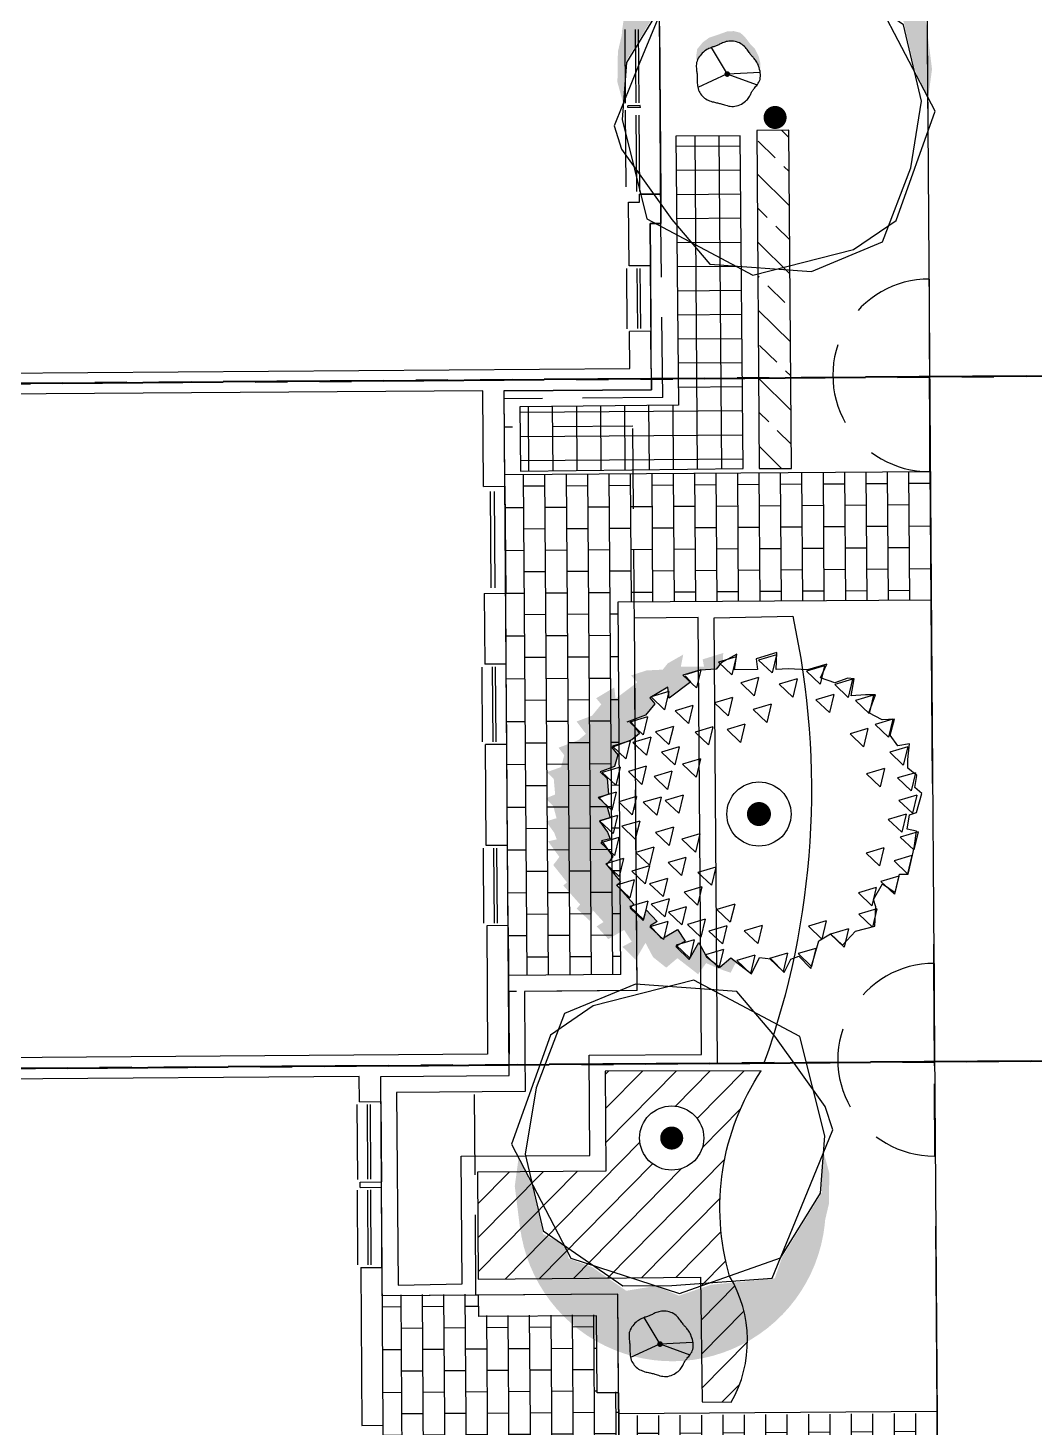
# Model space of a CAD drawing. Header units: feet. Extents: x 919634 to 928945, y 707022 to 708026.
# Drawn here: x 920758.11 to 920789.46, y 707364.93 to 707408.54 of the extents above; entities that cross this region are included whole.
import ezdxf

# ---------------------------------------------------------------- set-up
doc = ezdxf.new("R2010")
doc.units = ezdxf.units.FT
doc.header["$LTSCALE"] = 20
doc.header["$MEASUREMENT"] = 0
for name, pattern in [('HIDDEN2', [0.1875, 0.125, -0.0625]), ('Site Plan$0$HIDDEN2', [0.1875, 0.125, -0.0625]), ('Site Plan$0$PHANTOM2', [1.25, 0.625, -0.125, 0.125, -0.125, 0.125, -0.125])]:
    doc.linetypes.add(name, pattern=pattern)
for name, color, linetype in [('-u-site-utility clear zone', 252, 'HIDDEN2'), ('-u-site-xref', 7, 'Continuous'), ('LP-ANNO-LABL-SHRB', 2, 'Continuous'), ('Site Plan$0$-u-site-bldg_interior', 252, 'Continuous'), ('Site Plan$0$SP-BLDG-ROOF ABOVE', 4, 'Site Plan$0$HIDDEN2'), ('Site Plan$0$SP-LOT PAVERS', 254, 'Continuous'), ('x-Villa6-LP Block$0$L-002', 253, 'Continuous'), ('x-Villa6-LP Block$0$LK-SHRB-013M', 253, 'Continuous'), ('x-Villa6-LP Block$0$LK-SHRB-035M', 253, 'Continuous'), ('x-Villa6-LP Block$0$LK-SHRB-TRNK', 253, 'Continuous'), ('x-Villa6-LP Block$0$LK-TREE-013M', 253, 'Continuous'), ('x-Villa6-LP Block$0$LK-TREE-025M', 253, 'Continuous'), ('x-Villa6-LP Block$0$LK-TREE-050M', 253, 'Continuous'), ('x-Villa6-LP Block$0$LK-TREE-TRNK', 253, 'Continuous'), ('x-Villa6-LP Block$0$LP-PATT-SHAR', 253, 'Continuous'), ('x-Villa6-LP Block$0$LP-SHAR-BRDR-CONT', 253, 'Continuous'), ('x-Villa6-LP Block$0$LP-SHRB', 253, 'Continuous'), ('x-Villa6-LP Block$0$LP-TREE', 253, 'Continuous')]:
    doc.layers.add(name, color=color, linetype=linetype)
for name, color, linetype, lineweight in [('Site Plan$0$SP-LOT LINES', 252, 'Site Plan$0$PHANTOM2', 40), ('Site Plan$0$SP-SIDEWALK', 2, 'Continuous', 25), ('SP-BUILDING-FOOTPRINT', 1, 'Continuous', 25)]:
    doc.layers.add(name, color=color, linetype=linetype, lineweight=lineweight)
for name, color, linetype, plot in [('x-Villa6-LP Block$0$LK-SHRB-SHAD', 253, 'Continuous', False), ('x-Villa6-LP Block$0$LK-TREE-SHAD', 253, 'Continuous', False), ('x-Villa6-LP Block$0$LK-TREE-SHAD-SM30', 253, 'Continuous', False), ('x-Villa6-LP Block$0$LK-TREE-SHAD-SM40', 253, 'Continuous', False), ('x-Villa6-LP Block$0$LK-TREE-SHAD-SM50', 253, 'Continuous', False)]:
    doc.layers.add(name, color=color, linetype=linetype, plot=plot)
doc.layers.get('-u-site-xref').off()

# ---------------------------------------------------------------- blocks, each defined once
blk = doc.blocks.new('Site Plan')
at = {"layer": 'Site Plan$0$SP-LOT PAVERS', "extrusion": (7.49369e-08, 5.42145e-10, 1)}
h = blk.add_hatch(dxfattribs=at)
h.set_pattern_fill('AR-B816', color=256, scale=0.083333, angle=90.4145)
h.set_pattern_definition([(90.4145, (920786.59616, 707341.02166), (-0.666649, -0.004823), []), (180.4145, (920786.59616, 707341.02166), (-0.661826, -0.671472), [0.666667, -0.666667])])
h.paths.add_polyline_path([(920772.958, 707394.635), (920773.071, 707379.038), (920776.571, 707379.056), (920776.487, 707390.66), (920786.237, 707390.728), (920786.208, 707394.728)])
h = blk.add_hatch(dxfattribs=at)
h.set_pattern_fill('AR-B816', color=256, scale=0.083333, angle=90.4145)
h.set_pattern_definition([(90.4145, (920786.65065, 707333.49073), (-0.666649, -0.004823), []), (180.4145, (920786.65065, 707333.49073), (-0.661826, -0.671472), [0.666667, -0.666667])])
h.paths.add_polyline_path([(920776.532, 707361.316), (920776.537, 707360.701), (920775.87, 707360.696), (920775.888, 707358.292), (920769.221, 707358.244), (920769.143, 707369.077), (920772.143, 707369.099), (920772.147, 707368.432), (920775.814, 707368.459), (920775.831, 707366.053), (920776.498, 707366.058), (920776.503, 707365.316), (920786.42, 707365.39), (920786.449, 707361.39)])
at = {"layer": 'Site Plan$0$-u-site-bldg_interior', "extrusion": (7.49369e-08, 5.42145e-10, 1)}
for p, q in [((920776.691, 707408.493, 0), (920776.708, 707406.201, 0)), ((920777.019, 707408.495, 0), (920777.036, 707406.203, 0)), ((920777.112, 707408.496, 0), (920777.128, 707406.204, 0)), ((920777.774, 707408.596, 0), (920777.812, 707403.366, 0)), ((920777.177, 707406.121, 0), (920776.792, 707406.118, 0)), ((920776.792, 707406.058, 0), (920776.792, 707406.118, 0)), ((920777.178, 707406.061, 0), (920777.177, 707406.121, 0)), ((920776.709, 707405.974, 0), (920776.727, 707403.592, 0)), ((920777.178, 707406.061, 0), (920776.792, 707406.058, 0)), ((920777.039, 707405.827, 0), (920777.056, 707403.444, 0)), ((920777.131, 707405.828, 0), (920777.148, 707403.445, 0)), ((920777.812, 707403.366, 0), (920777.149, 707403.362, 0)), ((920776.745, 707401.044, 0), (920776.759, 707399.173, 0)), ((920777.073, 707401.046, 0), (920777.087, 707399.176, 0)), ((920777.166, 707401.047, 0), (920777.179, 707399.176, 0)), ((920777.494, 707401.133, 0), (920777.509, 707399.095, 0)), ((920777.509, 707399.095, 0), (920776.842, 707399.09, 0)), ((920776.851, 707397.932, 0), (920776.842, 707399.09, 0)), ((920777.518, 707397.937, 0), (920777.509, 707399.095, 0)), ((920733.852, 707397.621, 0), (920776.851, 707397.932, 0)), ((920777.518, 707397.937, 0), (920777.522, 707397.27, 0)), ((920772.272, 707397.238, 0), (920733.857, 707396.96, 0)), ((920772.294, 707394.262, 0), (920772.272, 707397.238, 0)), ((920777.522, 707397.27, 0), (920772.939, 707397.237, 0)), ((920772.961, 707394.267, 0), (920772.939, 707397.243, 0)), ((920772.294, 707394.262, 0), (920772.961, 707394.267, 0)), ((920772.503, 707394.097, 0), (920772.525, 707391.097, 0)), ((920772.628, 707394.098, 0), (920772.65, 707391.098, 0)), ((920772.961, 707394.267, 0), (920772.985, 707390.934, 0)), ((920772.318, 707390.929, 0), (920772.985, 707390.934, 0)), ((920772.318, 707390.929, 0), (920772.334, 707388.719, 0)), ((920773.001, 707388.724, 0), (920772.985, 707390.934, 0)), ((920773.001, 707388.724, 0), (920772.334, 707388.719, 0)), ((920773.019, 707386.224, 0), (920773.001, 707388.724, 0)), ((920772.268, 707386.302, 0), (920772.251, 707388.635, 0)), ((920772.596, 707386.304, 0), (920772.579, 707388.638, 0)), ((920772.689, 707386.305, 0), (920772.672, 707388.638, 0)), ((920773.019, 707386.224, 0), (920772.352, 707386.219, 0)), ((920772.375, 707383.075, 0), (920772.352, 707386.219, 0)), ((920773.042, 707383.08, 0), (920773.019, 707386.224, 0)), ((920772.309, 707380.658, 0), (920772.292, 707382.992, 0)), ((920773.042, 707383.08, 0), (920772.375, 707383.075, 0)), ((920772.637, 707380.661, 0), (920772.62, 707382.994, 0)), ((920772.73, 707380.661, 0), (920772.713, 707382.995, 0)), ((920773.06, 707380.58, 0), (920773.042, 707383.08, 0)), ((920773.06, 707380.58, 0), (920772.393, 707380.576, 0)), ((920772.393, 707380.576, 0), (920772.422, 707376.572, 0)), ((920773.06, 707380.518, 0), (920773.089, 707376.575, 0)), ((920772.422, 707376.572, 0), (920734.006, 707376.294, 0)), ((920773.093, 707375.91, 0), (920773.088, 707376.637, 0)), ((920768.427, 707375.877, 0), (920732.011, 707375.613, 0)), ((920768.433, 707375.094, 0), (920768.427, 707375.877, 0)), ((920769.094, 707375.881, 0), (920773.093, 707375.91, 0)), ((920769.099, 707375.098, 0), (920769.094, 707375.881, 0)), ((920768.35, 707375.01, 0), (920768.367, 707372.676, 0)), ((920768.433, 707375.094, 0), (920769.099, 707375.098, 0)), ((920768.67, 707375.012, 0), (920768.687, 707372.679, 0)), ((920768.763, 707375.013, 0), (920768.78, 707372.679, 0)), ((920769.099, 707375.098, 0), (920769.117, 707372.598, 0)), ((920768.451, 707372.594, 0), (920769.117, 707372.598, 0)), ((920768.452, 707372.427, 0), (920768.451, 707372.594, 0)), ((920769.118, 707372.432, 0), (920769.117, 707372.598, 0)), ((920768.386, 707370.01, 0), (920768.369, 707372.343, 0)), ((920768.452, 707372.427, 0), (920769.118, 707372.432, 0)), ((920768.706, 707370.012, 0), (920768.69, 707372.345, 0)), ((920768.799, 707370.013, 0), (920768.782, 707372.346, 0)), ((920769.137, 707369.932, 0), (920769.118, 707372.432, 0)), ((920768.47, 707369.927, 0), (920769.137, 707369.932, 0)), ((920768.47, 707369.927, 0), (920768.505, 707365.015, 0)), ((920769.172, 707365.02, 0), (920769.137, 707369.932, 0)), ((920772.143, 707369.07, 0), (920769.143, 707369.048, 0)), ((920776.476, 707369.101, 0), (920772.143, 707369.07, 0)), ((920772.148, 707368.403, 0), (920772.143, 707369.07, 0)), ((920776.498, 707366.029, 0), (920776.476, 707369.101, 0)), ((920775.814, 707368.43, 0), (920772.148, 707368.403, 0)), ((920775.832, 707366.024, 0), (920775.814, 707368.43, 0)), ((920776.498, 707366.029, 0), (920775.832, 707366.024, 0)), ((920776.498, 707366.029, 0), (920776.537, 707360.672, 0)), ((920768.505, 707365.015, 0), (920769.172, 707365.02, 0)), ((920769.196, 707361.686, 0), (920769.172, 707365.02, 0))]:
    blk.add_line(p, q, dxfattribs=at)
at = {"layer": 'Site Plan$0$-u-site-bldg_interior', "extrusion": (7.49369e-08, 5.42145e-10, 1), "elevation": 0.069}
blk.add_lwpolyline([(920777.812, 707403.366), (920777.818, 707402.451), (920777.485, 707402.448), (920777.494, 707401.133), (920776.828, 707401.128), (920776.813, 707403.11), (920777.151, 707403.112), (920777.149, 707403.362)], close=True, dxfattribs=at)
blk.add_lwpolyline([(920777.485, 707402.448), (920777.818, 707402.451), (920777.812, 707403.366)], dxfattribs=at)
at = {"layer": 'Site Plan$0$SP-BLDG-ROOF ABOVE', "extrusion": (7.49369e-08, 5.42145e-10, 1)}
for p, q in [((920777.876, 707397.028, 0), (920777.818, 707402.451, 0)), ((920777.876, 707397.028, 0), (920772.941, 707396.992, 0)), ((920776.947, 707396.134, 0), (920772.947, 707396.105, 0)), ((920777.074, 707378.56, 0), (920776.947, 707396.134, 0)), ((920777.074, 707378.56, 0), (920773.074, 707378.531, 0)), ((920772.059, 707369.069, 0), (920772.009, 707375.903, 0))]:
    blk.add_line(p, q, dxfattribs=at)
at = {"layer": 'Site Plan$0$SP-LOT LINES', "ltscale": 0.4, "extrusion": (7.49369e-08, 5.42145e-10, 1)}
for p, q in [((920719.188, 707397.188, 0), (920809.187, 707397.839, 0)), ((920809.187, 707397.839, 0), (920719.188, 707397.188, 0)), ((920809.341, 707376.506, 0), (920719.342, 707375.855, 0)), ((920719.342, 707375.855, 0), (920809.341, 707376.506, 0))]:
    blk.add_line(p, q, dxfattribs=at)
at = {"layer": 'Site Plan$0$SP-SIDEWALK'}
for p, q in [((920786.032, 707419.006), (920786.129, 707405.34)), ((920786.165, 707400.34, 0), (920786.184, 707397.673, 0)), ((920786.275, 707385.007, 0), (920786.184, 707397.673, 0)), ((920786.316, 707379.341, 0), (920786.311, 707380.007, 0)), ((920786.338, 707376.216, 0), (920786.316, 707379.341, 0)), ((920786.468, 707358.008, 0), (920786.374, 707371.216, 0))]:
    blk.add_line(p, q, dxfattribs=at)
at = {"layer": 'Site Plan$0$SP-SIDEWALK', "extrusion": (7.49369e-08, 5.42145e-10, 1)}
for p, q in [((920772.958, 707394.635, 0), (920786.195, 707394.728, 0)), ((920776.487, 707390.66, 0), (920786.224, 707390.728, 0)), ((920776.571, 707379.056, 0), (920776.487, 707390.66, 0)), ((920776.571, 707379.056, 0), (920773.071, 707379.031, 0)), ((920776.503, 707365.385, 0), (920786.402, 707365.454, 0))]:
    blk.add_line(p, q, dxfattribs=at)
at = {"layer": 'Site Plan$0$SP-SIDEWALK', "extrusion": (7.49369e-08, 5.42145e-10, 1), "elevation": 0.069}
for points in [[(920785.785, 707453.004), (920786.607, 707339.341)], [(920785.787, 707453.004), (920786.609, 707339.341)]]:
    blk.add_lwpolyline(points, dxfattribs=at)
blk = doc.blocks.new('x-Villa6-LP Block$0$TREE-EVGR-001')
at = {"layer": 'x-Villa6-LP Block$0$LK-TREE-SHAD'}
blk.add_hatch(color=256, dxfattribs=at).paths.add_polyline_path([(0.109, -0.4758), (0.1079, -0.5039), (0.1722, -0.4845), (0.1683, -0.4622), (0.2405, -0.4622), (0.2327, -0.5), (0.2814, -0.4728), (0.297, -0.4533), (0.3476, -0.4513), (0.3963, -0.4359), (0.3769, -0.4143), (0.4451, -0.3637), (0.449, -0.3988), (0.5055, -0.3656), (0.4899, -0.3462), (0.5191, -0.3111), (0.5673, -0.2935), (0.5386, -0.2546), (0.562, -0.2351), (0.6244, -0.2118), (0.6068, -0.1884), (0.6166, -0.1514), (0.6614, -0.1358), (0.64, -0.1144), (0.6361, -0.0657), (0.6653, -0.054), (0.6419, -0.0287), (0.6322, 0.0083), (0.6653, 0.0181), (0.64, 0.0531), (0.6322, 0.0745), (0.6594, 0.0804), (0.6244, 0.1291), (0.6341, 0.1427), (0.6438, 0.1544), (0.601, 0.2089), (0.6127, 0.2187), (0.5601, 0.279), (0.5717, 0.2907), (0.5308, 0.3297), (0.5211, 0.2966), (0.4879, 0.3336), (0.5094, 0.3472), (0.4735, 0.3871), (0.4236, 0.3589), (0.4003, 0.3959), (0.4295, 0.4115), (0.3886, 0.4524), (0.3574, 0.3998), (0.334, 0.4446), (0.2931, 0.4777), (0.258, 0.4485), (0.1937, 0.4991), (0.1683, 0.4644), (0.1333, 0.4806), (0.0923, 0.4952), (0.0746, 0.4614), (0.091, 0.4485), (0.1261, 0.4777), (0.167, 0.4446), (0.1904, 0.3998), (0.2216, 0.4524), (0.2625, 0.4115), (0.2333, 0.3959), (0.2566, 0.3589), (0.3065, 0.3871), (0.3424, 0.3472), (0.3209, 0.3336), (0.3541, 0.2966), (0.3638, 0.3297), (0.4047, 0.2907), (0.3931, 0.279), (0.4457, 0.2187), (0.434, 0.2089), (0.4768, 0.1544), (0.4671, 0.1427), (0.4574, 0.1291), (0.4924, 0.0804), (0.4652, 0.0745), (0.473, 0.0531), (0.4983, 0.0181), (0.4652, 0.0083), (0.4749, -0.0287), (0.4983, -0.054), (0.4691, -0.0657), (0.473, -0.1144), (0.4944, -0.1358), (0.4496, -0.1514), (0.4398, -0.1884), (0.4574, -0.2118), (0.395, -0.2351), (0.3716, -0.2546), (0.4003, -0.2935), (0.3521, -0.3111), (0.3229, -0.3462), (0.3385, -0.3656), (0.282, -0.3988), (0.2781, -0.3637), (0.2099, -0.4143), (0.2293, -0.4359), (0.1806, -0.4513), (0.13, -0.4533), (0.1144, -0.4728)])
at = {"layer": 'x-Villa6-LP Block$0$LK-TREE-013M'}
for p, q in [((-0.0858, 0.4354), (-0.0718, 0.4921)), ((-0.0297, 0.4516), (-0.0718, 0.4921)), ((0.0161, 0.4409), (0.0301, 0.4975)), ((0.0721, 0.4571), (0.0301, 0.4975)), ((-0.1749, 0.4209), (-0.1609, 0.4775)), ((-0.1189, 0.4371), (-0.1609, 0.4775)), ((-0.0858, 0.4354), (-0.0297, 0.4516)), ((0.0161, 0.4409), (0.0721, 0.4571)), ((0.1143, 0.4227), (0.1284, 0.4793)), ((0.1143, 0.4227), (0.1704, 0.4389)), ((0.1704, 0.4389), (0.1284, 0.4793)), ((0.2053, 0.3918), (0.2193, 0.4484)), ((0.2614, 0.408), (0.2193, 0.4484)), ((-0.2768, 0.3609), (-0.2628, 0.4175)), ((-0.2208, 0.3771), (-0.2628, 0.4175)), ((-0.1749, 0.4209), (-0.1189, 0.4371)), ((-0.0076, 0.3482), (0.0065, 0.4048)), ((0.0485, 0.3643), (0.0065, 0.4048)), ((0.1034, 0.3482), (0.1174, 0.4048)), ((0.1595, 0.3643), (0.1174, 0.4048)), ((0.2053, 0.3918), (0.2614, 0.408)), ((-0.366, 0.2991), (-0.352, 0.3557)), ((-0.3099, 0.3152), (-0.352, 0.3557)), ((-0.2768, 0.3609), (-0.2208, 0.3771)), ((-0.2077, 0.3354), (-0.1937, 0.3921)), ((-0.2077, 0.3354), (-0.1516, 0.3516)), ((-0.1516, 0.3516), (-0.1937, 0.3921)), ((-0.0076, 0.3482), (0.0485, 0.3643)), ((0.1034, 0.3482), (0.1595, 0.3643)), ((0.1702, 0.3272), (0.1842, 0.3838)), ((0.2262, 0.3433), (0.1842, 0.3838)), ((0.2872, 0.3336), (0.3012, 0.3902)), ((0.3432, 0.3498), (0.3012, 0.3902)), ((-0.366, 0.2991), (-0.3099, 0.3152)), ((0.0779, 0.2809), (0.092, 0.3375)), ((0.134, 0.297), (0.092, 0.3375)), ((0.1702, 0.3272), (0.2262, 0.3433)), ((0.229, 0.2882), (0.243, 0.3448)), ((0.285, 0.3043), (0.243, 0.3448)), ((0.2824, 0.2625), (0.2964, 0.3191)), ((0.2872, 0.3336), (0.3432, 0.3498)), ((0.3384, 0.2786), (0.2964, 0.3191)), ((0.349, 0.27), (0.3631, 0.3266)), ((0.4051, 0.2861), (0.3631, 0.3266)), ((-0.3648, 0.2323), (-0.3507, 0.2889)), ((-0.3087, 0.2485), (-0.3507, 0.2889)), ((0.0779, 0.2809), (0.134, 0.297)), ((0.1798, 0.2263), (0.1939, 0.283)), ((0.2359, 0.2425), (0.1939, 0.283)), ((0.229, 0.2882), (0.285, 0.3043)), ((0.2824, 0.2625), (0.3384, 0.2786)), ((0.349, 0.27), (0.4051, 0.2861)), ((-0.4351, 0.1972), (-0.4211, 0.2539)), ((-0.3791, 0.2134), (-0.4211, 0.2539)), ((-0.3648, 0.2323), (-0.3087, 0.2485)), ((0.1362, 0.1645), (0.1502, 0.2211)), ((0.1922, 0.1807), (0.1502, 0.2211)), ((0.1798, 0.2263), (0.2359, 0.2425)), ((0.2872, 0.1991), (0.3012, 0.2557)), ((0.3432, 0.2152), (0.3012, 0.2557)), ((0.3909, 0.2027), (0.4049, 0.2593)), ((0.3909, 0.2027), (0.4469, 0.2189)), ((0.4469, 0.2189), (0.4049, 0.2593)), ((-0.4769, 0.1331), (-0.4629, 0.1898)), ((-0.4209, 0.1493), (-0.4629, 0.1898)), ((-0.4351, 0.1972), (-0.3791, 0.2134)), ((0.1362, 0.1645), (0.1922, 0.1807)), ((0.229, 0.1336), (0.243, 0.1902)), ((0.285, 0.1498), (0.243, 0.1902)), ((0.2872, 0.1991), (0.3432, 0.2152)), ((0.3428, 0.159), (0.3568, 0.2156)), ((0.3428, 0.159), (0.3988, 0.1752)), ((0.3988, 0.1752), (0.3568, 0.2156)), ((0.4236, 0.1354), (0.4377, 0.192)), ((0.4797, 0.1516), (0.4377, 0.192)), ((-0.4769, 0.1331), (-0.4209, 0.1493)), ((-0.3896, 0.1081), (-0.3756, 0.1648)), ((-0.3336, 0.1243), (-0.3756, 0.1648)), ((0.229, 0.1336), (0.285, 0.1498)), ((0.329, 0.1009), (0.3431, 0.1575)), ((0.3851, 0.117), (0.3431, 0.1575)), ((0.4236, 0.1354), (0.4797, 0.1516)), ((-0.497, 0.0591), (-0.4829, 0.1157)), ((-0.4409, 0.0752), (-0.4829, 0.1157)), ((-0.3896, 0.1081), (-0.3336, 0.1243)), ((0.1853, 0.0609), (0.1993, 0.1175)), ((0.2413, 0.077), (0.1993, 0.1175)), ((0.2672, 0.0391), (0.2812, 0.0957)), ((0.3232, 0.0552), (0.2812, 0.0957)), ((0.329, 0.1009), (0.3851, 0.117)), ((0.4382, 0.07), (0.4522, 0.1266)), ((0.4942, 0.0861), (0.4522, 0.1266)), ((-0.497, 0.0591), (-0.4409, 0.0752)), ((-0.4597, 0.0038), (-0.4457, 0.0604)), ((-0.4036, 0.0199), (-0.4457, 0.0604)), ((0.1853, 0.0609), (0.2413, 0.077)), ((0.2672, 0.0391), (0.3232, 0.0552)), ((0.3727, 0.0191), (0.3867, 0.0757)), ((0.4287, 0.0352), (0.3867, 0.0757)), ((0.4382, 0.07), (0.4942, 0.0861)), ((0.4418, 0.0009), (0.4559, 0.0575)), ((0.4979, 0.017), (0.4559, 0.0575)), ((-0.4933, -0.0555), (-0.4793, 0.0011)), ((-0.4373, -0.0393), (-0.4793, 0.0011)), ((-0.4597, 0.0038), (-0.4036, 0.0199)), ((0.3054, -0.0555), (0.3194, 0.0011)), ((0.3614, -0.0393), (0.3194, 0.0011)), ((0.3727, 0.0191), (0.4287, 0.0352)), ((0.4418, 0.0009), (0.4979, 0.017)), ((-0.4933, -0.0555), (-0.4373, -0.0393)), ((0.2362, -0.061), (0.2503, -0.0043)), ((0.2923, -0.0448), (0.2503, -0.0043)), ((0.3054, -0.0555), (0.3614, -0.0393)), ((0.3818, -0.0573), (0.3958, -0.0007)), ((0.3818, -0.0573), (0.4378, -0.0412)), ((0.4378, -0.0412), (0.3958, -0.0007)), ((0.4455, -0.0719), (0.4595, -0.0152)), ((0.5015, -0.0557), (0.4595, -0.0152)), ((-0.4899, -0.1256), (-0.4759, -0.0689)), ((-0.4338, -0.1094), (-0.4759, -0.0689)), ((-0.3933, -0.1391), (-0.3792, -0.0825)), ((-0.3372, -0.123), (-0.3792, -0.0825)), ((0.2362, -0.061), (0.2923, -0.0448)), ((0.2708, -0.1355), (0.2848, -0.0789)), ((0.3269, -0.1193), (0.2848, -0.0789)), ((0.4455, -0.0719), (0.5015, -0.0557)), ((-0.4899, -0.1256), (-0.4338, -0.1094)), ((-0.3933, -0.1391), (-0.3372, -0.123)), ((0.1817, -0.1737), (0.1957, -0.1171)), ((0.2377, -0.1575), (0.1957, -0.1171)), ((0.2708, -0.1355), (0.3269, -0.1193)), ((0.3509, -0.1519), (0.3649, -0.0953)), ((0.4069, -0.1357), (0.3649, -0.0953)), ((0.4327, -0.1501), (0.4468, -0.0934)), ((0.4888, -0.1339), (0.4468, -0.0934)), ((-0.466, -0.2064), (-0.452, -0.1498)), ((-0.41, -0.1903), (-0.452, -0.1498)), ((0.1817, -0.1737), (0.2377, -0.1575)), ((0.2471, -0.2119), (0.2612, -0.1553)), ((0.3032, -0.1957), (0.2612, -0.1553)), ((0.3509, -0.1519), (0.4069, -0.1357)), ((0.4327, -0.1501), (0.4888, -0.1339)), ((-0.466, -0.2064), (-0.41, -0.1903)), ((-0.3423, -0.2646), (-0.3283, -0.208)), ((-0.2863, -0.2484), (-0.3283, -0.208)), ((0.1416, -0.2737), (0.1557, -0.2171)), ((0.1977, -0.2575), (0.1557, -0.2171)), ((0.2471, -0.2119), (0.3032, -0.1957)), ((0.3363, -0.2428), (0.3503, -0.1862)), ((0.3923, -0.2266), (0.3503, -0.1862)), ((0.4, -0.2319), (0.414, -0.1753)), ((0.4, -0.2319), (0.456, -0.2157)), ((0.456, -0.2157), (0.414, -0.1753)), ((-0.4206, -0.2937), (-0.4065, -0.2371)), ((-0.3645, -0.2775), (-0.4065, -0.2371)), ((-0.3423, -0.2646), (-0.2863, -0.2484)), ((0.0416, -0.281), (0.0556, -0.2244)), ((0.0976, -0.2648), (0.0556, -0.2244)), ((0.1416, -0.2737), (0.1977, -0.2575)), ((0.2653, -0.2755), (0.2794, -0.2189)), ((0.2653, -0.2755), (0.3214, -0.2594)), ((0.3214, -0.2594), (0.2794, -0.2189)), ((0.3363, -0.2428), (0.3923, -0.2266)), ((0.3454, -0.3064), (0.3594, -0.2498)), ((0.4014, -0.2903), (0.3594, -0.2498)), ((-0.4206, -0.2937), (-0.3645, -0.2775)), ((-0.0403, -0.3428), (-0.0263, -0.2862)), ((0.0157, -0.3266), (-0.0263, -0.2862)), ((0.0416, -0.281), (0.0976, -0.2648)), ((0.2035, -0.341), (0.2175, -0.2844)), ((0.2595, -0.3248), (0.2175, -0.2844)), ((0.3454, -0.3064), (0.4014, -0.2903)), ((-0.3605, -0.3683), (-0.3465, -0.3116)), ((-0.3045, -0.3521), (-0.3465, -0.3116)), ((-0.2368, -0.3719), (-0.2228, -0.3153)), ((-0.1808, -0.3557), (-0.2228, -0.3153)), ((-0.0403, -0.3428), (0.0157, -0.3266)), ((0.0798, -0.3646), (0.0938, -0.308)), ((0.0798, -0.3646), (0.1358, -0.3485)), ((0.1358, -0.3485), (0.0938, -0.308)), ((0.2035, -0.341), (0.2595, -0.3248)), ((0.2781, -0.3846), (0.2921, -0.328)), ((0.3341, -0.3685), (0.2921, -0.328)), ((-0.3605, -0.3683), (-0.3045, -0.3521)), ((-0.2957, -0.4188), (-0.2817, -0.3621)), ((-0.2397, -0.4026), (-0.2817, -0.3621)), ((-0.2368, -0.3719), (-0.1808, -0.3557)), ((-0.1222, -0.421), (-0.1082, -0.3644)), ((-0.0661, -0.4048), (-0.1082, -0.3644)), ((-0.0021, -0.4264), (0.0119, -0.3698)), ((0.0539, -0.4103), (0.0119, -0.3698)), ((0.2781, -0.3846), (0.3341, -0.3685)), ((-0.2957, -0.4188), (-0.2397, -0.4026)), ((-0.2077, -0.461), (-0.1937, -0.4044)), ((-0.1516, -0.4448), (-0.1937, -0.4044)), ((-0.1222, -0.421), (-0.0661, -0.4048)), ((-0.0021, -0.4264), (0.0539, -0.4103)), ((0.067, -0.4919), (0.0811, -0.4353)), ((0.1231, -0.4757), (0.0811, -0.4353)), ((0.178, -0.4519), (0.192, -0.3953)), ((0.178, -0.4519), (0.2341, -0.4357)), ((0.2341, -0.4357), (0.192, -0.3953)), ((-0.2077, -0.461), (-0.1516, -0.4448)), ((-0.0585, -0.4974), (-0.0445, -0.4407)), ((-0.0025, -0.4812), (-0.0445, -0.4407)), ((0.067, -0.4919), (0.1231, -0.4757)), ((-0.0585, -0.4974), (-0.0025, -0.4812))]:
    blk.add_line(p, q, dxfattribs=at)
at = {"layer": 'x-Villa6-LP Block$0$LK-TREE-050M'}
for points in [[(0.3015, 0.3842), (0.2566, 0.3589), (0.2333, 0.3959), (0.2625, 0.4115), (0.2216, 0.4524), (0.1904, 0.3998), (0.167, 0.4446), (0.1261, 0.4777), (0.091, 0.4485), (0.0267, 0.4991), (0.0013, 0.4485), (-0.0337, 0.4524), (-0.0747, 0.4952), (-0.0961, 0.4543), (-0.1214, 0.4446), (-0.1585, 0.4835), (-0.1838, 0.3979), (-0.2208, 0.3764), (-0.2578, 0.4115), (-0.2988, 0.3686), (-0.3592, 0.3531), (-0.3631, 0.2927), (-0.3553, 0.2693), (-0.3845, 0.2206), (-0.4235, 0.2479), (-0.4371, 0.1914), (-0.4644, 0.1914), (-0.4839, 0.1096), (-0.4917, 0.057), (-0.4625, 0.0512), (-0.4703, 0.0064), (-0.4917, -0.0014), (-0.5092, -0.0599), (-0.4878, -0.0793), (-0.4936, -0.1163), (-0.4664, -0.1397), (-0.4664, -0.167), (-0.4722, -0.2157), (-0.4352, -0.2098), (-0.4118, -0.2429), (-0.4254, -0.2936), (-0.3865, -0.2916), (-0.3455, -0.3131), (-0.367, -0.3695), (-0.3358, -0.3695), (-0.291, -0.3676), (-0.3007, -0.4202), (-0.2812, -0.4221), (-0.2403, -0.4085), (-0.1955, -0.4241), (-0.215, -0.4669), (-0.1546, -0.4494), (-0.0941, -0.4533), (-0.0571, -0.4513), (-0.0591, -0.5039), (0.0052, -0.4845), (0.0013, -0.4513), (0.0735, -0.4513), (0.0657, -0.5), (0.1144, -0.4728), (0.13, -0.4533), (0.1806, -0.4513), (0.2235, -0.4377)], [(0.3989, -0.2916), (0.3716, -0.2546), (0.395, -0.2351), (0.4574, -0.2118), (0.4398, -0.1884), (0.4496, -0.1514), (0.4944, -0.1358), (0.473, -0.1144), (0.4691, -0.0657), (0.4983, -0.054), (0.4749, -0.0287), (0.4652, 0.0083), (0.4983, 0.0181), (0.473, 0.0531), (0.4652, 0.0745), (0.4924, 0.0804), (0.4574, 0.1291), (0.4671, 0.1427), (0.4768, 0.1544), (0.434, 0.2089), (0.4457, 0.2187), (0.3931, 0.279), (0.4047, 0.2907), (0.3638, 0.3297), (0.3541, 0.2966), (0.3209, 0.3336), (0.3424, 0.3472), (0.3073, 0.3862)], [(0.2274, -0.4338), (0.2099, -0.4143), (0.2781, -0.3637), (0.282, -0.3988), (0.3385, -0.3656), (0.3229, -0.3462), (0.3521, -0.3111), (0.4106, -0.2897)]]:
    blk.add_lwpolyline(points, dxfattribs=at)
at = {"layer": 'x-Villa6-LP Block$0$LK-TREE-TRNK', "const_width": 0.0375}
blk.add_lwpolyline([(-0.007, -0.0174, 1), (0.007, 0.0174, 1)], format="xyb", close=True, dxfattribs=at)
blk = doc.blocks.new('x-Villa6-LP Block$0$TREE-SIMP-007')
at = {"layer": 'x-Villa6-LP Block$0$LK-TREE-SHAD'}
blk.add_hatch(color=256, dxfattribs=at).paths.add_polyline_path([(0.0446, 0.4933), (0.1186, 0.5129), (0.2186, 0.5107), (0.362, 0.476), (0.4816, 0.4108), (0.5968, 0.2935), (0.6686, 0.0957), (0.6708, -0.0759), (0.6294, -0.2193), (0.5555, -0.3345), (0.436, -0.4301), (0.3012, -0.4952), (0.1533, -0.5126), (0.062, -0.4996), (0.1533, -0.4561), (0.3099, -0.4214), (0.349, -0.3475), (0.3903, -0.3388), (0.4186, -0.2628), (0.4968, -0.152), (0.4816, -0.0542), (0.5142, 0.0197), (0.4794, 0.124), (0.4599, 0.3326), (0.3925, 0.3565), (0.1838, 0.4868)])
at = {"layer": 'x-Villa6-LP Block$0$LK-TREE-SHAD-SM30'}
h = blk.add_hatch(color=256, dxfattribs=at)
edge = h.paths.add_edge_path()
edge.add_arc((0.2278, 0), 0.5, 268.9557, 451.0443)
edge.add_arc((0.2096, 0), 0.5, -88.9557, 88.9557, ccw=False)
at = {"layer": 'x-Villa6-LP Block$0$LK-TREE-SHAD-SM40'}
h = blk.add_hatch(color=256, dxfattribs=at)
edge = h.paths.add_edge_path()
edge.add_arc((0.2096, 0), 0.5, 271.0443, 448.9557)
edge.add_arc((0.2096, 0), 0.5, 88.9557, 91.3924)
edge.add_arc((0.1853, 0), 0.5, -88.6076, 88.6076, ccw=False)
edge.add_arc((0.2096, 0), 0.5, 268.6076, 271.0443)
at = {"layer": 'x-Villa6-LP Block$0$LK-TREE-SHAD-SM50'}
h = blk.add_hatch(color=256, dxfattribs=at)
edge = h.paths.add_edge_path()
edge.add_arc((0.1853, 0), 0.5, 271.3924, 448.6076)
edge.add_arc((0.1853, 0), 0.5, 88.6076, 95.2219)
edge.add_arc((0.1591, -0.0014), 0.4997, -86.0659, 92.2148, ccw=False)
edge.add_arc((0.1853, 0), 0.5, 270.9269, 271.3924)
at = {"layer": 'x-Villa6-LP Block$0$LK-TREE-025M'}
blk.add_lwpolyline([(-0.0996, 0.5009), (-0.3296, 0.3389), (-0.4764, 0.2162), (-0.5027, -0.1144), (-0.4085, -0.3466), (-0.1675, -0.4407), (0.0494, -0.4779), (0.2992, -0.421), (0.4811, -0.1626), (0.4811, -0.0028), (0.4592, 0.3235), (0.1787, 0.4418), (-0.0229, 0.525)], close=True, dxfattribs=at)
at = {"layer": 'x-Villa6-LP Block$0$LK-TREE-050M'}
blk.add_lwpolyline([(-0.0032, 0.4987), (-0.3274, 0.4199), (-0.5137, 0.0761), (-0.4326, -0.2524), (-0.3384, -0.3925), (0.0166, -0.5217), (0.3891, -0.3312), (0.5074, 0.0213), (0.3934, 0.352), (0.1831, 0.4834)], close=True, dxfattribs=at)
at = {"layer": 'x-Villa6-LP Block$0$LK-TREE-TRNK', "const_width": 0.0375}
blk.add_lwpolyline([(-0.0187, 0, 1), (0.0188, 0, 1)], format="xyb", close=True, dxfattribs=at)
blk = doc.blocks.new('x-Villa6-LP Block$0$SHRUB-LRG-121')
at = {"layer": 'x-Villa6-LP Block$0$LK-SHRB-SHAD'}
blk.add_hatch(color=256, dxfattribs=at).paths.add_polyline_path([(0.207, 0.499), (0.295, 0.508), (0.412, 0.491), (0.524, 0.398), (0.6, 0.292), (0.643, 0.158), (0.699, -0.002), (0.704, -0.11), (0.678, -0.216), (0.611, -0.291), (0.475, -0.393), (0.41, -0.458), (0.291, -0.516), (0.168, -0.546), (0.088, -0.542), (0.064, -0.531), (0.153, -0.508), (0.239, -0.458), (0.315, -0.391), (0.418, -0.317), (0.503, -0.222), (0.539, -0.136), (0.539, -0.008), (0.505, 0.102), (0.464, 0.184), (0.431, 0.277), (0.367, 0.385), (0.289, 0.456), (0.241, 0.484)])
at = {"layer": 'x-Villa6-LP Block$0$LK-SHRB-013M'}
for p, q in [((-0.21, 0.481), (0.003, 0.005)), ((0.024, 0.012), (0.439, 0.254)), ((0.003, 0.005), (-0.183, -0.49))]:
    blk.add_line(p, q, dxfattribs=at)
at = {"layer": 'x-Villa6-LP Block$0$LK-SHRB-035M'}
blk.add_line((0.003, -0.004), (0.025, -0.54), dxfattribs=at)
blk.add_lwpolyline([(0.366, -0.351), (0.382, -0.34), (0.398, -0.328), (0.416, -0.314), (0.433, -0.3), (0.451, -0.284), (0.467, -0.267), (0.483, -0.248), (0.497, -0.228), (0.509, -0.206), (0.519, -0.182), (0.527, -0.157), (0.534, -0.132), (0.538, -0.106), (0.54, -0.081), (0.541, -0.056), (0.539, -0.031), (0.536, -0.008), (0.532, 0.014), (0.526, 0.034), (0.519, 0.054), (0.511, 0.073), (0.504, 0.09), (0.496, 0.107), (0.489, 0.122), (0.483, 0.137), (0.477, 0.151), (0.471, 0.164), (0.466, 0.177), (0.461, 0.19), (0.456, 0.204), (0.451, 0.217), (0.446, 0.232), (0.441, 0.247), (0.435, 0.263), (0.429, 0.28), (0.421, 0.297), (0.413, 0.315), (0.403, 0.333), (0.391, 0.352), (0.378, 0.371), (0.362, 0.39), (0.345, 0.409), (0.326, 0.427), (0.305, 0.444), (0.284, 0.46), (0.262, 0.474), (0.239, 0.486), (0.215, 0.495), (0.192, 0.502), (0.168, 0.506), (0.145, 0.507), (0.122, 0.507), (0.1, 0.506), (0.079, 0.504), (0.059, 0.502), (0.04, 0.499), (0.022, 0.498), (0.006, 0.496), (-0.009, 0.495), (-0.024, 0.494), (-0.039, 0.494), (-0.055, 0.494), (-0.071, 0.493), (-0.088, 0.494), (-0.107, 0.494), (-0.126, 0.494), (-0.147, 0.493), (-0.169, 0.492), (-0.191, 0.489), (-0.214, 0.486), (-0.236, 0.48), (-0.259, 0.473), (-0.281, 0.464), (-0.302, 0.453), (-0.323, 0.44), (-0.342, 0.426), (-0.361, 0.41), (-0.378, 0.392), (-0.393, 0.374), (-0.407, 0.355), (-0.419, 0.335), (-0.429, 0.314), (-0.438, 0.293), (-0.445, 0.272), (-0.452, 0.252), (-0.457, 0.232), (-0.462, 0.213), (-0.466, 0.195), (-0.469, 0.178), (-0.473, 0.163), (-0.477, 0.148), (-0.481, 0.133), (-0.485, 0.118), (-0.489, 0.102), (-0.494, 0.086), (-0.5, 0.068), (-0.506, 0.048), (-0.513, 0.027), (-0.519, 0.004), (-0.525, -0.02), (-0.529, -0.045), (-0.532, -0.07), (-0.533, -0.097), (-0.531, -0.123), (-0.525, -0.15), (-0.517, -0.177), (-0.507, -0.203), (-0.495, -0.228), (-0.481, -0.252), (-0.466, -0.274), (-0.45, -0.295), (-0.434, -0.313), (-0.418, -0.328), (-0.402, -0.341), (-0.386, -0.352), (-0.371, -0.362), (-0.356, -0.37), (-0.342, -0.377), (-0.328, -0.384), (-0.315, -0.39), (-0.303, -0.397), (-0.291, -0.403), (-0.28, -0.411), (-0.268, -0.418), (-0.257, -0.427), (-0.245, -0.436), (-0.233, -0.446), (-0.219, -0.457), (-0.205, -0.469), (-0.19, -0.482), (-0.173, -0.495), (-0.155, -0.507), (-0.136, -0.519), (-0.114, -0.529), (-0.092, -0.537), (-0.067, -0.542), (-0.04, -0.545), (-0.013, -0.545), (0.016, -0.542), (0.045, -0.538), (0.073, -0.532), (0.101, -0.524), (0.127, -0.515), (0.151, -0.506), (0.172, -0.496), (0.191, -0.486), (0.208, -0.475), (0.224, -0.465), (0.237, -0.455), (0.25, -0.444), (0.261, -0.434), (0.272, -0.425), (0.283, -0.416), (0.293, -0.407), (0.304, -0.398), (0.314, -0.389), (0.326, -0.38), (0.338, -0.371), (0.351, -0.361)], close=True, dxfattribs=at)
at = {"layer": 'x-Villa6-LP Block$0$LK-SHRB-TRNK', "const_width": 0.0469}
blk.add_lwpolyline([(-0.023, 0, 1), (0.023, 0, 1)], format="xyb", close=True, dxfattribs=at)
blk = doc.blocks.new('x-Villa6-LP Block', base_point=(60.568, 154.949, 0))
at = {"layer": 'x-Villa6-LP Block$0$LP-PATT-SHAR'}
h = blk.add_hatch(dxfattribs=at)
h.set_pattern_fill('ANSI31', color=256, scale=6, angle=270)
h.set_pattern_definition([(315, (922360.8537, 708258.1526), (0.5303300859, 0.5303300859), [])])
edge = h.paths.add_edge_path()
edge.add_line((94.235, 165.201), (94.235, 169.201))
edge.add_line((94.235, 169.201), (90.901, 169.201))
edge.add_line((90.901, 169.201), (90.915, 162.28))
edge.add_line((90.915, 162.28), (87.03, 162.261))
edge.add_line((87.03, 162.261), (87.011, 161.352))
edge.add_arc((88.956, 164.742), 3.909, 240.1555, 300.5395)
edge.add_arc((93.018, 153.939), 7.721, 56.0387, 105.596, ccw=False)
edge.add_line((97.332, 160.343), (97.355, 165.201))
edge.add_line((97.355, 165.201), (94.235, 165.201))
edge = h.paths.add_edge_path(flags=16)
edge.add_arc((95.255, 163.146), 1, 0, 360)
h = blk.add_hatch(dxfattribs=at)
h.set_pattern_fill('ANSI37', color=256, scale=6, angle=45)
h.set_pattern_definition([(90, (116.0633, 160.76345), (-0.75, -9e-19), []), (180, (116.0633, 160.76345), (-5e-17, -0.75), [])])
h.paths.add_polyline_path([(126.455, 162.784), (118.08, 162.766), (118.063, 167.701), (116.063, 167.701), (116.087, 160.763), (126.458, 160.784)])
h = blk.add_hatch(dxfattribs=at)
h.set_pattern_fill('ANSI33', color=256, scale=6)
h.set_pattern_definition([(45, (922374.735, 708258.2546), (-1.0606601718, 1.0606601718), []), (45, (922375.7956, 708258.2546), (-1.0606601718, 1.0606601718), [0.75, -0.375])])
h.paths.add_polyline_path([(116.09, 160.263), (116.084, 159.263), (126.62, 159.263), (126.62, 160.263)])
at = {"layer": 'x-Villa6-LP Block$0$L-002', "elevation": 0}
blk.add_lwpolyline([(111.446, 161.699), (111.477, 159.258, -0.140673), (97.568, 160.255), (97.568, 161.699)], format="xyb", close=True, dxfattribs=at)
at = {"layer": 'x-Villa6-LP Block$0$LP-SHAR-BRDR-CONT'}
for points in [[(99.855, 167.7), (97.947, 167.696), (96.735, 167.701), (96.734, 171.701), (90.734, 171.701), (90.761, 169.701), (94.735, 169.701), (94.735, 165.701), (97.855, 165.701), (97.855, 162.202), (111.459, 162.196), (111.459, 164.198), (99.854, 164.201)], [(126.455, 162.784), (118.08, 162.766), (118.063, 167.701), (116.063, 167.701), (116.087, 160.763), (126.458, 160.784)]]:
    blk.add_lwpolyline(points, close=True, dxfattribs=at)
at = {"layer": 'x-Villa6-LP Block$0$LP-SHAR-BRDR-CONT', "elevation": 0}
blk.add_lwpolyline([(94.235, 165.201), (94.235, 169.201), (90.901, 169.201), (90.915, 162.28), (87.03, 162.261), (87.011, 161.352, 0.269746), (90.942, 161.376, -0.219669), (97.332, 160.343), (97.332, 160.343), (97.355, 165.201)], format="xyb", close=True, dxfattribs=at)
blk.add_lwpolyline([(116.09, 160.263), (116.084, 159.263), (126.62, 159.263), (126.62, 160.263)], close=True, dxfattribs=at)
at = {"layer": 'x-Villa6-LP Block$0$LP-TREE'}
for centre in [(95.255, 163.146, 0), (105.326, 160.354, 0)]:
    blk.add_circle(centre, 1, dxfattribs=at)
at = {"layer": 'x-Villa6-LP Block$0$LP-SHRB', "xscale": 1.896938157072053, "yscale": 1.896938157072053, "zscale": 3.319641774876093}
for p in [(88.841, 163.558), (128.381, 161.169)]:
    blk.add_blockref('x-Villa6-LP Block$0$SHRUB-LRG-121', p, dxfattribs=at)
at = {"layer": 'x-Villa6-LP Block$0$LP-TREE', "zscale": 9.733612224634927}
for name, p, xscale, yscale, rotation in [('x-Villa6-LP Block$0$TREE-SIMP-007', (95.255, 163.146, 0), 9.553646090099177, 9.553646090099177, 180.0002388827152), ('x-Villa6-LP Block$0$TREE-EVGR-001', (105.326, 160.354, 0), 9.969515389928139, 9.969515389928139, 90)]:
    blk.add_blockref(name, p, dxfattribs=dict(at, xscale=xscale, yscale=yscale, rotation=rotation))
at = {"layer": 'x-Villa6-LP Block$0$LP-TREE', "xscale": 9.553646090099177, "yscale": 9.553646090099177, "zscale": 9.553646090099177}
blk.add_blockref('x-Villa6-LP Block$0$TREE-SIMP-007', (127.017, 159.69), dxfattribs=at)
blk = doc.blocks.new('A$C2b7dc3a7')
at = {"layer": '-u-site-utility clear zone'}
blk.add_lwpolyline([(-3, 0), (3, 0.008)], dxfattribs=at)
blk.add_arc((0, 0), 3, 179.8546, 0.1454, dxfattribs=at)

msp = doc.modelspace()

# ---------------------------------------------------------------- block references
at = {"layer": '-u-site-xref'}
msp.add_blockref('Site Plan', (0, 0), dxfattribs=at)

# ---------------------------------------------------------------- next in the draw order: linework, layer by layer
at = {"layer": 'SP-BUILDING-FOOTPRINT', "extrusion": (7.49369e-08, 5.42145e-10, 1), "elevation": 0.069}
msp.add_lwpolyline([(920733.614, 707338.957), (920777.111, 707339.272), (920777.056, 707346.511), (920776.39, 707346.506), (920776.309, 707357.6), (920776.559, 707357.602), (920776.476, 707369.101), (920769.143, 707369.048), (920769.094, 707375.881), (920773.093, 707375.91), (920772.939, 707397.237), (920777.522, 707397.27), (920777.485, 707402.448), (920777.818, 707402.451), (920777.77, 707409.094), (920781.437, 707409.132), (920781.387, 707415.965), (920773.471, 707415.908), (920773.469, 707416.244), (920770.802, 707416.224), (920770.721, 707427.322), (920775.971, 707427.36), (920775.924, 707433.932), (920777.257, 707433.942), (920777.22, 707439.12), (920777.553, 707439.122), (920777.505, 707445.766), (920781.171, 707445.804), (920781.122, 707452.637), (920773.205, 707452.578), (920773.203, 707452.915), (920732.787, 707452.621), (920732.92, 707434.288), (920730.92, 707434.273), (920731.058, 707415.268), (920733.058, 707415.282), (920733.34, 707376.289), (920731.34, 707376.275), (920731.477, 707357.275), (920733.477, 707357.29), (920733.614, 707338.957)], dxfattribs=at)

# ---------------------------------------------------------------- next in the draw order: block references
at = {"layer": '-u-site-xref', "rotation": 90.42714286982422}
msp.add_blockref('x-Villa6-LP Block', (920786.609, 707339.339), dxfattribs=at)
at = {"layer": 'LP-ANNO-LABL-SHRB', "rotation": 270}
for p in [(920786.171, 707397.72, 186), (920786.325, 707376.404, 0)]:
    msp.add_blockref('A$C2b7dc3a7', p, dxfattribs=at)

doc.saveas('drawing.dxf')
